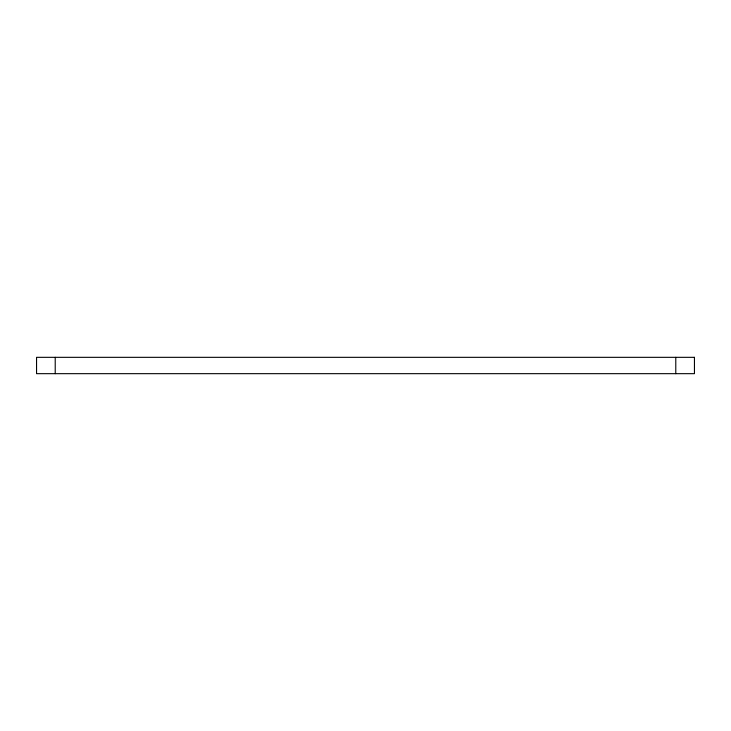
<?xml version="1.0" encoding="UTF-8"?>
<svg xmlns="http://www.w3.org/2000/svg" width="731" height="731" viewBox="0 0 731 731"><rect width="100%" height="100%" fill="white"/><g stroke="black" fill="none" stroke-linecap="round" stroke-linejoin="round"><path stroke-width="1.1" d="M675.782 357.331L675.782 373.669M55.218 357.331L55.218 373.669M694.45 357.331L36.55 357.331L36.55 373.669L694.45 373.669L694.45 357.331"/></g></svg>
